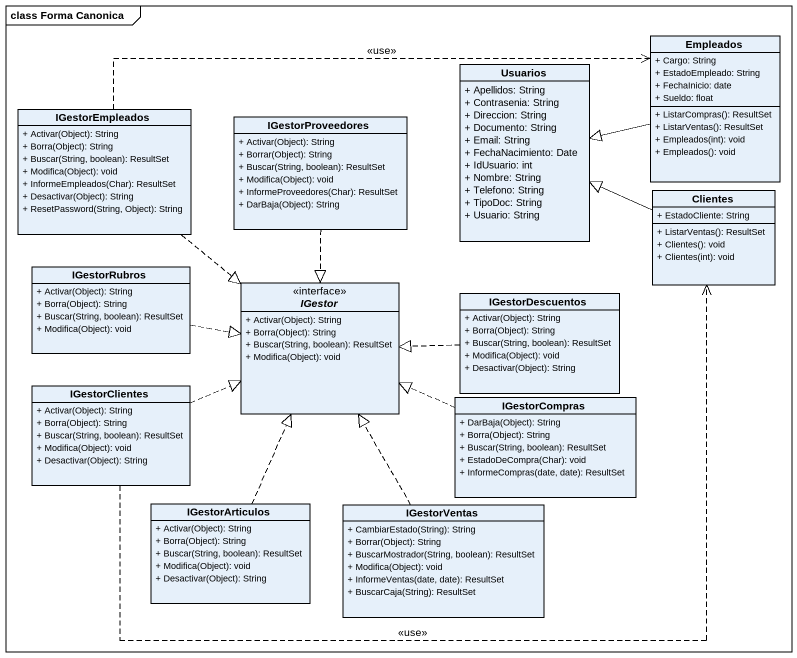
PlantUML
@startuml
mainframe class Forma Canonica
hide circle
hide empty members
skinparam classAttributeIconSize 0
class Empleados {
  + Cargo: String
  + EstadoEmpleado: String
  + FechaInicio: date
  + Sueldo: float
  + ListarCompras(): ResultSet
  + ListarVentas(): ResultSet
  + Empleados(int): void
  + Empleados(): void
}
class Usuarios {
  + Apellidos: String
  + Contrasenia: String
  + Direccion: String
  + Documento: String
  + Email: String
  + FechaNacimiento: Date
  + IdUsuario: int
  + Nombre: String
  + Telefono: String
  + TipoDoc: String
  + Usuario: String
}
class IGestorEmpleados {
  + Activar(Object): String
  + Borra(Object): String
  + Buscar(String, boolean): ResultSet
  + Modifica(Object): void
  + InformeEmpleados(Char): ResultSet
  + Desactivar(Object): String
  + ResetPassword(String, Object): String
}
class IGestorProveedores {
  + Activar(Object): String
  + Borrar(Object): String
  + Buscar(String, boolean): ResultSet
  + Modifica(Object): void
  + InformeProveedores(Char): ResultSet
  + DarBaja(Object): String
}
class Clientes {
  + EstadoCliente: String
  + ListarVentas(): ResultSet
  + Clientes(): void
  + Clientes(int): void
}
class IGestorRubros {
  + Activar(Object): String
  + Borra(Object): String
  + Buscar(String, boolean): ResultSet
  + Modifica(Object): void
}
interface IGestor {
  + Activar(Object): String
  + Borra(Object): String
  + Buscar(String, boolean): ResultSet
  + Modifica(Object): void
}
class IGestorDescuentos {
  + Activar(Object): String
  + Borra(Object): String
  + Buscar(String, boolean): ResultSet
  + Modifica(Object): void
  + Desactivar(Object): String
}
class IGestorClientes {
  + Activar(Object): String
  + Borra(Object): String
  + Buscar(String, boolean): ResultSet
  + Modifica(Object): void
  + Desactivar(Object): String
}
class IGestorCompras {
  + DarBaja(Object): String
  + Borra(Object): String
  + Buscar(String, boolean): ResultSet
  + EstadoDeCompra(Char): void
  + InformeCompras(date, date): ResultSet
}
class IGestorArticulos {
  + Activar(Object): String
  + Borra(Object): String
  + Buscar(String, boolean): ResultSet
  + Modifica(Object): void
  + Desactivar(Object): String
}
class IGestorVentas {
  + CambiarEstado(String): String
  + Borrar(Object): String
  + BuscarMostrador(String, boolean): ResultSet
  + Modifica(Object): void
  + InformeVentas(date, date): ResultSet
  + BuscarCaja(String): ResultSet
}
Empleados -left-|> Usuarios
IGestorEmpleados .right.> Empleados : <<use>>
IGestorEmpleados ..|> IGestor
IGestorProveedores ..|> IGestor
Clientes -left-|> Usuarios
IGestorRubros .right.|> IGestor
IGestorDescuentos .left.|> IGestor
IGestorClientes .right.> Clientes : <<use>>
IGestorClientes .right.|> IGestor
IGestorCompras .left.|> IGestor
IGestorArticulos .up.|> IGestor
IGestorVentas .up.|> IGestor
@enduml
